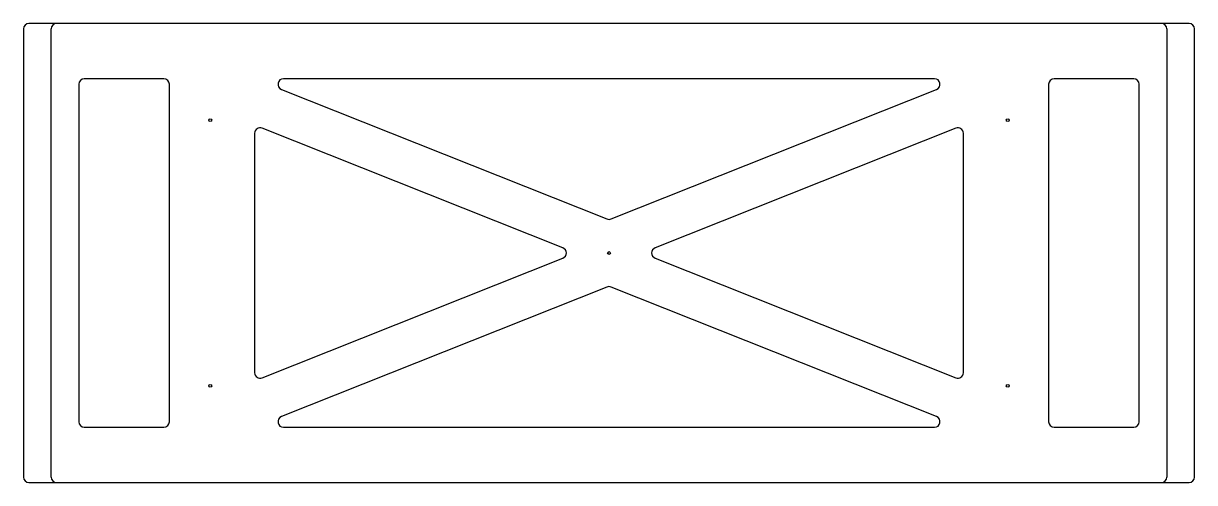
# Model space of a CAD drawing. Extents: x -26.4 to 26.4, y -10.4 to 10.4.
import ezdxf

# ---------------------------------------------------------------- set-up
doc = ezdxf.new("R2010")
doc.units = 0
doc.layers.get('0').update_dxf_attribs({"linetype": 'CONTINUOUS'})

msp = doc.modelspace()

# ---------------------------------------------------------------- linework, layer by layer
at = {"color": 7, "linetype": 'CONTINUOUS'}
for p, q in [((-26.438, 10.125), (-26.438, -10.125)), ((26.188, 10.375), (-26.188, 10.375)), ((-25.188, -10.125), (-25.188, 10.125)), ((25.188, 10.125), (25.188, -10.125)), ((26.438, -10.125), (26.438, 10.125)), ((-23.938, 7.625), (-23.938, -7.625)), ((-20.098, 7.875), (-23.688, 7.875)), ((-19.848, -7.625), (-19.848, 7.625)), ((14.697, 7.875), (-14.697, 7.875)), ((19.848, 7.625), (19.848, -7.625)), ((23.688, 7.875), (20.098, 7.875)), ((23.938, -7.625), (23.938, 7.625)), ((-14.79, 7.393), (-0.093, 1.537)), ((0.093, 1.537), (14.79, 7.393)), ((-16, 5.409), (-16, -5.409)), ((-2.083, 0.232), (-15.657, 5.641)), ((15.657, 5.641), (2.083, 0.232)), ((16, -5.409), (16, 5.409)), ((-15.657, -5.641), (-2.083, -0.232)), ((2.083, -0.232), (15.657, -5.641)), ((-0.093, -1.537), (-14.79, -7.393)), ((14.79, -7.393), (0.093, -1.537)), ((-23.688, -7.875), (-20.098, -7.875)), ((-14.697, -7.875), (14.697, -7.875)), ((20.098, -7.875), (23.688, -7.875)), ((-26.188, -10.375), (26.188, -10.375))]:
    msp.add_line(p, q, dxfattribs=at)
for centre in [(-18, 6), (18, 6), (0, 0), (-18, -6), (18, -6)]:
    msp.add_circle(centre, 0.0625, dxfattribs=at)
for centre, start, end in [((-26.188, 10.125), 90, 180), ((-24.938, 10.125), 90, 180), ((24.938, 10.125), 0, 90), ((26.188, 10.125), 0, 90), ((-23.688, 7.625), 90, 180), ((-20.098, 7.625), 0, 90), ((-14.697, 7.625), 90, 248.2758), ((14.697, 7.625), 291.7242, 90), ((20.098, 7.625), 90, 180), ((23.688, 7.625), 0, 90), ((-15.75, 5.409), 68.2758, 180), ((15.75, 5.409), 0, 111.7242), ((0, 1.769), 248.2758, 291.7242), ((-2.175, 0), 291.7242, 68.2758), ((2.175, 0), 111.7242, 248.2758), ((0, -1.769), 68.2758, 111.7242), ((-15.75, -5.409), 180, 291.7242), ((15.75, -5.409), 248.2758, 0), ((-14.697, -7.625), 111.7242, 270), ((14.697, -7.625), 270, 68.2758), ((-23.688, -7.625), 180, 270), ((-20.098, -7.625), 270, 0), ((20.098, -7.625), 180, 270), ((23.688, -7.625), 270, 0), ((-26.188, -10.125), 180, 270), ((-24.938, -10.125), 180, 270), ((24.938, -10.125), 270, 0), ((26.188, -10.125), 270, 0)]:
    msp.add_arc(centre, 0.25, start, end, dxfattribs=at)

doc.saveas('drawing.dxf')
